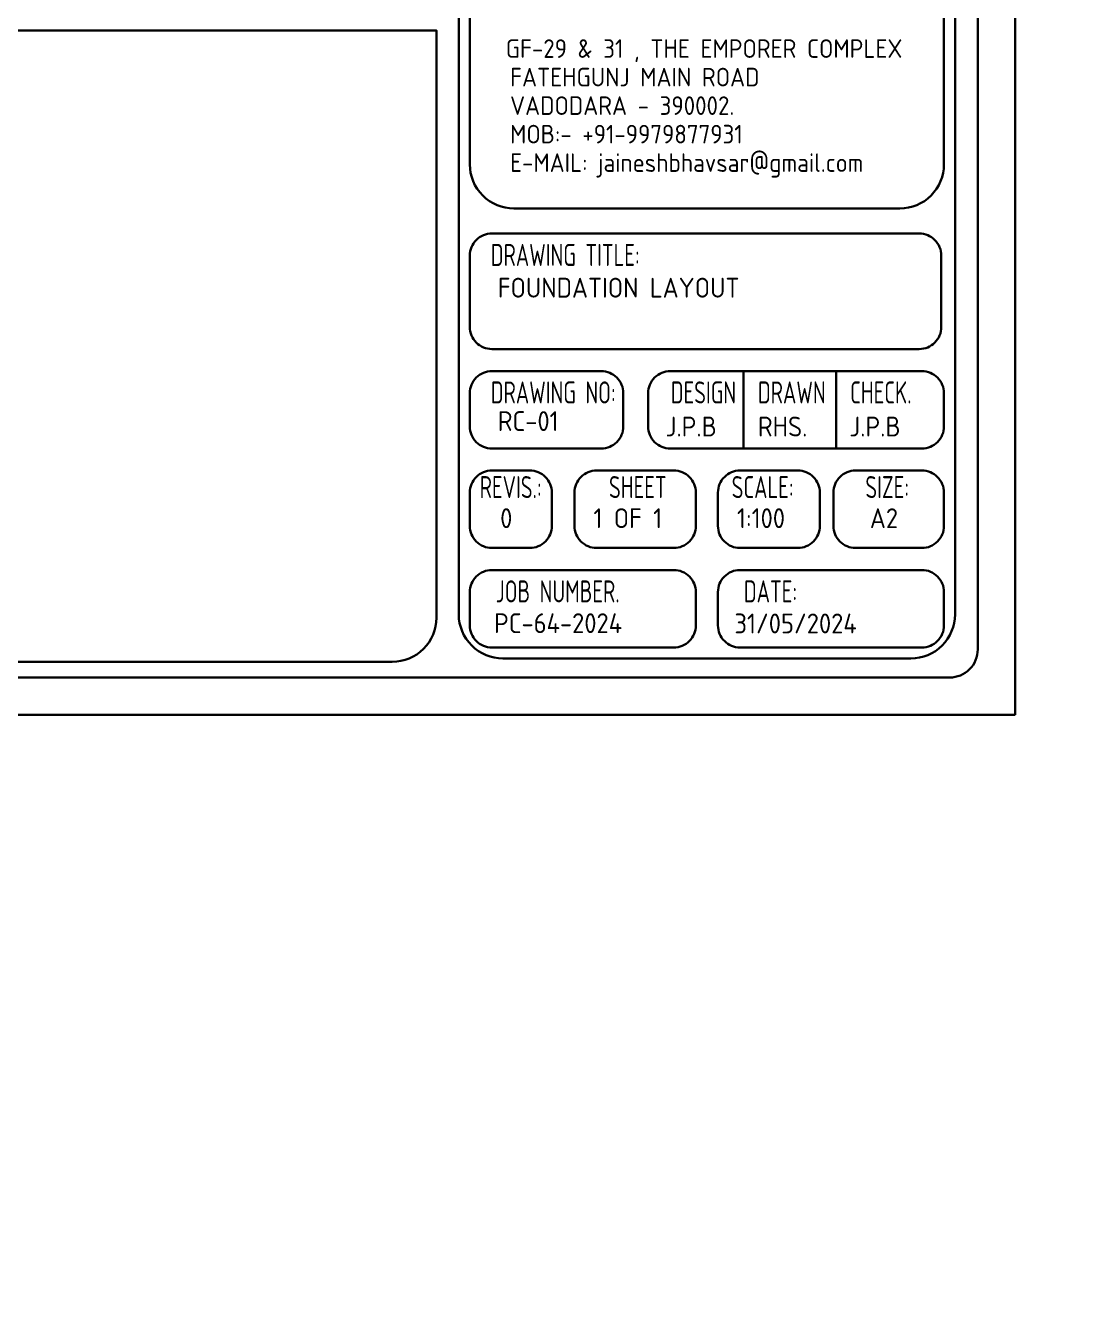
# Model space of a CAD drawing. Header units: inches. Extents: x -605 to 2991212, y -2872845 to 0.
# Drawn here: x 2326330 to 2362768, y -2521806 to -2477082 of the extents above; entities that cross this region are included whole.
import ezdxf
from ezdxf import colors
from ezdxf.entities.mleader import LeaderData, LeaderLine
from ezdxf.math import Vec2, Vec3

# ---------------------------------------------------------------- set-up
doc = ezdxf.new("R2010")
doc.units = ezdxf.units.IN
doc.header["$LTSCALE"] = 600
doc.header["$MEASUREMENT"] = 0
doc.layers.add('rRCC 2', color=40, linetype='Continuous', lineweight=15)
doc.layers.add('rSHEET', color=2, linetype='Continuous', lineweight=30)
doc.styles.add('TEXT3', font='geniso.shx')
doc.styles.add('TEXT3 0.75NA', font='geniso.shx', dxfattribs={"width": 0.75})

# ---------------------------------------------------------------- blocks, each defined once
blk = doc.blocks.new('_DotBlank')
at = {"color": 0, "linetype": 'ByBlock', "lineweight": -2}
blk.add_line((-0.5, 0), (-1, 0), dxfattribs=at)
blk.add_circle((0, 0), 0.5, dxfattribs=at)

msp = doc.modelspace()

# ---------------------------------------------------------------- linework, layer by layer
at = {"layer": 'rSHEET'}
for p, q in [((2351274.5, -2489086.9), (2351274.5, -2491778.6)), ((2354499, -2489086.9), (2354499, -2491778.6))]:
    msp.add_line(p, q, dxfattribs=at)
msp.add_lwpolyline([(2360713.4, -2501041.5), (2360713.4, -2364451.2), (2264134.3, -2364451.2), (2264134.3, -2501041.5)], close=True, dxfattribs=at)
for points in [[(2359415, -2498765), (2359415, -2366727.7, 0.4142136), (2358439.3, -2365752.1), (2266408.3, -2365752.1, 0.4142136), (2265432.7, -2366727.7), (2265432.7, -2498765, 0.4142136), (2266408.3, -2499740.7), (2358439.3, -2499740.7, 0.4142136)], [(2341378.6, -2432724.5), (2358624.3, -2432724.5), (2358624.3, -2497545, -0.4142136), (2357091.4, -2499078), (2342911.6, -2499078, -0.4142136), (2341378.6, -2497545)], [(2343294.8, -2470786.3), (2356708.1, -2470786.3, -0.4142136), (2358241.1, -2472319.2), (2358241.1, -2481900.1, -0.4142136), (2356708.1, -2483433.1), (2343294.8, -2483433.1, -0.4142136), (2341761.9, -2481900.1), (2341761.9, -2472319.2, -0.4142136)], [(2265968.3, -2477242.5), (2340601.8, -2477242.5), (2340601.8, -2497660.7, -0.4142136), (2339068.9, -2499193.6), (2267501.3, -2499193.6, -0.4142136), (2265968.3, -2497660.7)], [(2357381.8, -2488320.5), (2342528.4, -2488320.5, -0.4142136), (2341761.9, -2487554), (2341761.9, -2485072.8, -0.4142136), (2342528.4, -2484306.3), (2357381.8, -2484306.3, -0.4142136), (2358148.3, -2485072.8), (2358148.3, -2487554, -0.4142136)], [(2346330.4, -2491778.6), (2342528.4, -2491778.6, -0.4142136), (2341761.9, -2491012.1), (2341761.9, -2489853.4, -0.4142136), (2342528.4, -2489086.9), (2346330.4, -2489086.9, -0.4142136), (2347096.9, -2489853.4), (2347096.9, -2491012.1, -0.4142136)], [(2357474.6, -2491778.6), (2348728, -2491778.6, -0.4142136), (2347961.5, -2491012.1), (2347961.5, -2489853.4, -0.4142136), (2348728, -2489086.9), (2357474.6, -2489086.9, -0.4142136), (2358241.1, -2489853.4), (2358241.1, -2491012.1, -0.4142136)], [(2342528.4, -2492545), (2343847, -2492545, -0.4142136), (2344613.5, -2493311.5), (2344613.5, -2494470.2, -0.4142136), (2343847, -2495236.7), (2342528.4, -2495236.7, -0.4142136), (2341761.9, -2494470.2), (2341761.9, -2493311.5, -0.4142136)], [(2346167.9, -2492545), (2348851.8, -2492545, -0.4142136), (2349618.2, -2493311.5), (2349618.2, -2494470.2, -0.4142136), (2348851.8, -2495236.7), (2346167.9, -2495236.7, -0.4142136), (2345401.4, -2494470.2), (2345401.4, -2493311.5, -0.4142136)], [(2351151.2, -2492545), (2353163.2, -2492545, -0.4142136), (2353929.7, -2493311.5), (2353929.7, -2494470.2, -0.4142136), (2353163.2, -2495236.7), (2351151.2, -2495236.7, -0.4142136), (2350384.7, -2494470.2), (2350384.7, -2493311.5, -0.4142136)], [(2355164.3, -2492545), (2357474.6, -2492545, -0.4142136), (2358241.1, -2493311.5), (2358241.1, -2494470.2, -0.4142136), (2357474.6, -2495236.7), (2355164.3, -2495236.7, -0.4142136), (2354397.8, -2494470.2), (2354397.8, -2493311.5, -0.4142136)], [(2348851.8, -2498694.7), (2342528.4, -2498694.7, -0.4142136), (2341761.9, -2497928.3), (2341761.9, -2496769.6, -0.4142136), (2342528.4, -2496003.1), (2348851.8, -2496003.1, -0.4142136), (2349618.2, -2496769.6), (2349618.2, -2497928.3, -0.4142136)], [(2357474.6, -2498694.7), (2351151.2, -2498694.7, -0.4142136), (2350384.7, -2497928.3), (2350384.7, -2496769.6, -0.4142136), (2351151.2, -2496003.1), (2357474.6, -2496003.1, -0.4142136), (2358241.1, -2496769.6), (2358241.1, -2497928.3, -0.4142136)]]:
    msp.add_lwpolyline(points, format="xyb", close=True, dxfattribs=at)

# ---------------------------------------------------------------- texts
at = {"layer": 'rSHEET', "lineweight": 13, "style": 'TEXT3'}
for s, p in [('GF-29 & 31 , THE EMPORER COMPLEX', (2343012.1, -2478199.2)), ('FATEHGUNJ MAIN ROAD', (2343160.8, -2479190.5)), ('VADODARA - 390002.', (2343160.8, -2480181.8)), ('MOB:- +91-9979877931', (2343160.8, -2481173)), ('E-MAIL: jaineshbhavsar@gmail.com', (2343160.8, -2482164.3))]:
    msp.add_text(s, height=645.799, dxfattribs=at).set_placement(p)
at = {"layer": 'rSHEET', "style": 'TEXT3 0.75NA', "width": 0.75}
for s, height, p in [('DRAWING TITLE:', 766.474, (2342489.2, -2485433)), ('DRAWING NO:', 766.474, (2342489.2, -2490213.7)), ('DESIGN', 766.47, (2348744.8, -2490213.7)), ('DRAWN', 766.47, (2351773.9, -2490213.7)), ('CHECK.', 766.47, (2354978.8, -2490213.7)), ('REVIS.:', 766.47, (2342105.3, -2493503.1)), ('SHEET', 766.47, (2346598.9, -2493503.1)), ('SCALE:', 766.47, (2350862.9, -2493503.1)), ('SIZE:', 766.47, (2355509.2, -2493503.1)), ('JOB NUMBER.', 766.474, (2342662.5, -2497129.8)), ('DATE:', 766.47, (2351285.3, -2497129.8))]:
    msp.add_text(s, height=height, dxfattribs=at).set_placement(p)
at = {"layer": 'rSHEET', "style": 'TEXT3'}
for s, height, p in [('FOUNDATION LAYOUT', 689.827, (2342733.4, -2486533.3)), ('RC-01', 689.83, (2342733.4, -2491170.6)), ('J.P.B', 689.83, (2348567.4, -2491360.4)), ('RHS.', 689.83, (2351773.3, -2491360.4)), ('J.P.B', 689.83, (2354954.7, -2491360.4)), ('0', 689.8, (2342816.9, -2494546)), ('1 OF 1', 689.83, (2346059.3, -2494546)), ('1:100', 689.83, (2351046.2, -2494546)), ('A2', 689.83, (2355664, -2494546)), ('PC-64-2024', 689.83, (2342604.1, -2498196.3)), ('31/05/2024', 689.83, (2350959.4, -2498205.7))]:
    msp.add_text(s, height=height, dxfattribs=at).set_placement(p)

# ---------------------------------------------------------------- leaders
at = {"layer": 'rRCC 2', "color": 7}
ml = msp.add_multileader_mtext('Standard', dxfattribs=at)
ml.set_content('\\A1;\\W0.85;(a)4-12# ', color=7, style='TEXT3')
ml.set_leader_properties(color=256, linetype='ByLayer', lineweight=-1)
ml.set_arrow_properties(name='DOTBLANK')
ml.build(insert=Vec2(0, 0))
ml.multileader.update_dxf_attribs({"text_top_attachment_type": 0, "text_bottom_attachment_type": 0, "dogleg_length": 7.47, "arrow_head_size": 187.5, "scale": 75})
ctx = ml.context
ctx.base_point, ctx.scale, ctx.char_height, ctx.arrow_head_size, ctx.landing_gap_size, ctx.plane_origin = Vec3(2474235.5, -2625457.1), 75, 250, 187.5, 6.75, Vec3(2469885.5, -2625505)
ctx.text_align_type = 2
notes = []
notes.append((ctx, [(0, (0, 0, 0), (0, 0), (1, 0), 1, [])]))
ctx.mtext.insert, ctx.mtext.alignment, ctx.mtext.flow_direction = Vec3(2475262.2, -2625325.8), 3, 5
for ctx, leaders in notes:
    for number, flags, end, landing, length, lines in leaders:
        leader = LeaderData()
        leader.index, (leader.has_last_leader_line, leader.has_dogleg_vector, leader.attachment_direction) = number, flags
        leader.last_leader_point, leader.dogleg_vector, leader.dogleg_length = Vec3(end), Vec3(landing), length
        for number, points, colour, breaks in lines:
            line = LeaderLine()
            line.index, line.vertices, line.color, line.breaks = number, Vec3.list(points), colors.encode_raw_color(colour), breaks
            leader.lines.append(line)
        ctx.leaders.append(leader)

doc.saveas('drawing.dxf')
